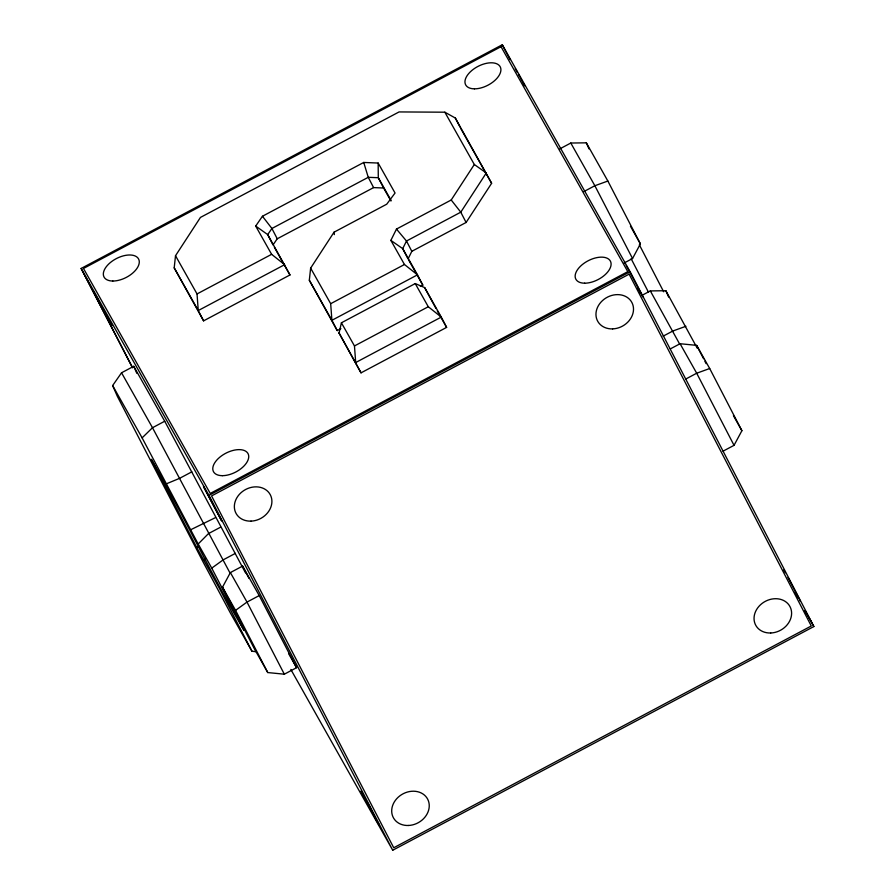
<?xml version="1.0" encoding="UTF-8"?>
<svg xmlns="http://www.w3.org/2000/svg" width="895" height="895" viewBox="0 0 895 895"><rect width="100%" height="100%" fill="white"/><g stroke="black" fill="none" stroke-linecap="round" stroke-linejoin="round"><path stroke-width="1.34" d="M340.894 328.655L337.225 330.602L309.323 280.236L310.632 268.131L334.025 232.197L386.729 204.205L395.053 193.018L378.16 163.047L363.728 162.454L262.448 216.254L255.69 226.066L267.706 234.602L289.969 274.966L203.59 320.857L174.201 267.851L175.509 255.735L200.435 217.429L399.069 111.931L444.849 112.199L455.331 118.039L491.623 183.285L466.105 222.475L411.823 251.316L408.042 258.935L402.716 248.642L390.869 240.386L396.474 229.075L451.214 199.999L474.316 164.501L444.849 112.199M339.071 333.041L341.409 322.793L415.235 283.581L424.655 287.586L441.28 317.087L446.616 327.38L361.032 372.846L339.071 333.041L361.032 372.846M623.994 263.074L632.541 258.532L640.395 243.887L607.862 181.036L586.337 142.831L570.797 143.032L559.8 148.883M222.508 587.198L230.373 572.576L242.601 566.087L259.214 595.589L296.558 667.704L284.33 674.192L267.762 672.559L254.706 649.401L222.508 587.198L235.564 610.356L267.762 672.559M723.037 451.181L734.034 445.341L741.899 430.719L709.701 368.516L696.646 345.358L680.077 343.725L670.299 348.916M390.97 201.051L383.619 188.017L373.595 187.603L277.237 238.786L273.031 244.906L267.706 234.602L271.912 228.482L368.259 177.311L378.294 177.713L390.981 200.245M256.104 651.683L251.965 651.269L230.429 613.064L203.948 563.604L117.301 396.228L112.636 385.566L121.541 372.779L133.758 366.29L164.725 421.232L245.543 572.912M251.965 651.269L219.42 588.418L196.676 547.393L151.333 459.258C183.755 515.43 211.063 574.377 243.943 630.293L211.757 568.124L198.175 544.003L208.434 533.633L220.651 527.144M198.175 544.003L142.115 437.868L152.497 427.72L164.725 421.232M203.501 560.158L205.391 558.323M211.757 568.124L223.202 559.845L235.419 553.356M235.564 610.356L246.998 602.078L259.214 595.589M132.527 367.722L81.132 268.455L502.285 44.75L630.382 272.214M203.59 320.857L198.254 310.554L197.034 293.94L271.621 254.325L284.644 264.674L198.254 310.554L174.201 267.851M337.225 330.602L331.9 320.309L330.68 303.696L404.462 264.506L417.484 274.843L422.809 285.147L420.37 286.445M583.864 191.575L594.862 185.735L607.862 181.036M354.465 345.951L428.28 306.739L441.28 317.087L355.695 362.542L354.465 345.951L341.409 322.793M191.821 471.844L179.604 478.333L166.66 483.703M215.505 517.59L190.534 529.829M641.771 295.462L650.329 290.92L665.858 290.718L697.261 348.233M663.128 336.173L672.906 330.982L685.906 326.283M685.704 379.066L696.702 373.226L709.701 368.516M392.715 850.25L813.868 626.545L630.147 271.666L208.994 495.371L392.715 850.25L290.841 669.449M196.676 547.393L199.037 546.442M474.316 164.501L486.287 172.981L460.78 212.182L406.487 241.023L402.716 248.642L417.484 274.843L331.9 320.309L309.323 280.236M396.474 229.075L406.487 241.023L411.823 251.316M451.214 199.999L460.78 212.182L466.105 222.475M262.448 216.254L271.912 228.482L277.237 238.786M625.113 263.645L624.721 263.242M515.251 68.658L517.422 72.484M630.449 226.222L640.395 243.887M733.419 415.66L741.899 430.719M570.797 143.032L594.862 185.735L632.541 258.532M650.329 290.92L679.864 344.43M680.077 343.725L696.702 373.226L734.034 445.341M804.997 610.681L811.854 622.842M804.985 610.77L813.868 626.545M460.668 128.343L491.623 183.285M408.713 260.121L422.809 285.147M435.977 308.506L424.655 287.586M437.308 310.867L446.616 327.38M390.869 240.386L404.462 264.506M415.235 283.581L428.28 306.739M310.632 268.131L330.68 303.696M274.385 247.311L289.969 274.966M255.69 226.066L271.621 254.325M175.509 255.735L197.034 293.94M81.132 268.455L209.229 495.919M288.57 653.54L296.558 667.704M121.541 372.779L152.497 427.72L230.16 573.292M230.373 572.576L246.998 602.078L284.33 674.192M112.636 385.566L142.115 437.868M626.22 265.558L629.33 271.219M639.623 291.669L640.697 293.594M783.785 569.914L785.396 572.8M797.188 596.014L798.262 597.949M637.609 287.977L639.119 290.741M518.451 74.374L519.961 77.138M795.185 592.333L796.695 595.097M630.404 273.188L641.57 294.477M520.532 78.189L522.244 81.367M787.969 577.543L799.145 598.833M522.837 82.485L524.627 85.842M696.646 345.358L703.593 358.772M704.857 361.211L706.121 363.65M639.343 244.771L663.676 291.77M631.143 258.733L648.338 291.949M502.285 44.75L510.038 59.629M455.331 118.039L460.075 127.191M383.619 188.017L378.294 177.713L378.16 163.047M373.595 187.603L368.259 177.311L363.728 162.454M242.601 566.087L248.922 578.315M82.463 270.95L132.494 367.576M799.571 599.695L800.298 601.227M642.006 295.339L642.722 296.871M665.858 290.718L668.643 297.095M586.337 142.831L588.977 148.883M133.758 366.29L136.834 373.327M334.025 232.197L334.338 234.602M501.032 46.685L83.481 268.466L210.247 493.436L627.798 271.655L501.032 46.685M629.129 274.15L211.578 495.931L393.733 847.766L811.284 625.985L629.129 274.15M94.098 292.352L93.583 291.569L111.819 325.959L94.098 292.352M203.959 487.35L203.456 486.567L221.68 520.957L203.959 487.35M361.535 791.706L361.021 790.923L379.256 825.313L361.535 791.706M251.025 521.125A19.489 16.323 -29.4 0 0 270.346 494.857A19.489 16.323 -29.4 0 0 238.025 496.009A19.489 16.323 -29.4 0 0 251.025 521.125M408.366 825.481A19.489 16.323 -29.4 0 0 427.687 799.213A19.489 16.323 -29.4 0 0 395.366 800.365A19.489 16.323 -29.4 0 0 408.366 825.481M770.729 632.989A19.489 16.323 -29.4 0 0 790.039 606.709A19.489 16.323 -29.4 0 0 757.718 607.862A19.489 16.323 -29.4 0 0 770.729 632.989M612.627 328.89A19.489 16.323 -29.4 0 0 631.948 302.622A19.489 16.323 -29.4 0 0 599.628 303.774A19.489 16.323 -29.4 0 0 612.627 328.89M112.837 281.03A19.489 10.639 -27.4 0 0 139.284 261.586A19.489 10.639 -27.4 0 0 111.808 261.418A19.489 10.639 -27.4 0 0 112.837 281.03M222.284 475.67A19.489 10.639 -27.4 0 0 248.732 456.226A19.489 10.639 -27.4 0 0 221.255 456.058A19.489 10.639 -27.4 0 0 222.284 475.67M584.636 283.189A19.489 10.639 -27.4 0 0 611.095 263.734A19.489 10.639 -27.4 0 0 583.618 263.577A19.489 10.639 -27.4 0 0 584.636 283.189M474.462 88.84A19.489 10.639 -27.4 0 0 500.909 69.385A19.489 10.639 -27.4 0 0 473.433 69.228A19.489 10.639 -27.4 0 0 474.462 88.84"/></g></svg>
